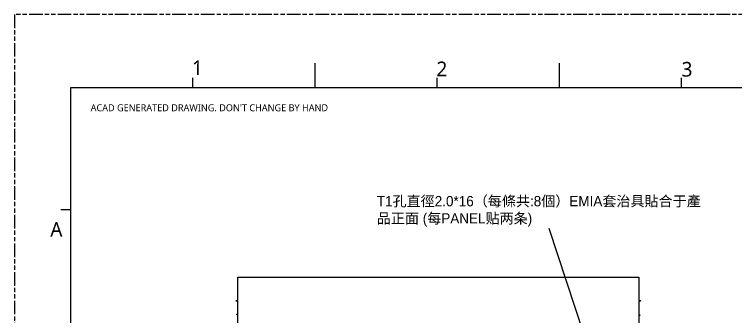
# Model space of a CAD drawing. Extents: x 2541 to 3941, y 2348 to 3338.
# Drawn here: x 2541 to 3045, y 3127 to 3338 of the extents above; entities that cross this region are included whole.
import ezdxf

# ---------------------------------------------------------------- set-up
doc = ezdxf.new("R2010")
doc.units = 0
doc.linetypes.add('PHANTOM', pattern=[29.5, 9.5, -1.5, 3, -1.5, 3, -1.5, 9.5])
doc.layers.get('0').update_dxf_attribs({"lineweight": 0})
doc.layers.add('DIM', color=100, linetype='Continuous', lineweight=15)
doc.layers.add('備註', color=1, linetype='Continuous', lineweight=0)
for name, color, linetype in [('OUTLINE', 1, 'Continuous'), ('t_layer0', 1, 'Continuous'), ('鵬鼎', 5, 'Continuous')]:
    doc.layers.add(name, color=color, linetype=linetype)
doc.styles.get("Standard").update_dxf_attribs({"font": 'simplex.shx', "height": 2.7})

msp = doc.modelspace()

# ---------------------------------------------------------------- linework, layer by layer
at = {"lineweight": 0}
for p, q in [((2751.33073, 3286.45212), (2751.33073, 3303.51774)), ((2921.98693, 3286.45212), (2921.98693, 3303.51774)), ((2666.00263, 3286.45212), (2666.00263, 3293.27837)), ((2836.65883, 3286.45212), (2836.65883, 3293.27837)), ((3007.31503, 3286.45212), (3007.31503, 3293.27837)), ((3898.1404, 3286.45212), (2580.67453, 3286.45212)), ((2580.67453, 3286.45212), (2580.67453, 2375.14801)), ((2580.67453, 3201.12402), (2573.84828, 3201.12402))]:
    msp.add_line(p, q, dxfattribs=at)
at = {"linetype": 'Continuous'}
msp.add_lwpolyline([(2696.51672, 2697.3146, -1), (2696.51672, 2697.7146), (2697.51672, 2697.7146), (2697.51672, 2720.0146), (2697.51672, 2912.3146), (2696.51672, 2912.3146, -1), (2696.51672, 2912.7146), (2697.51672, 2912.7146), (2697.51672, 3115.0146), (2697.51672, 3137.3146), (2696.51672, 3137.3146, -1), (2696.51672, 3137.7146), (2697.51672, 3137.7146), (2697.51672, 3154.0146), (2710.51672, 3154.0146), (2964.51672, 3154.0146), (2977.51672, 3154.0146), (2977.51672, 3137.7146), (2978.51672, 3137.7146, -1), (2978.51672, 3137.3146), (2977.51672, 3137.3146), (2977.51672, 3115.0146)], format="xyb", dxfattribs=at)
for points in [[(2696.76672, 3128.0146, -0.414222), (2697.01672, 3128.2646, -0.414222), (2697.26672, 3128.0146, -0.414222), (2697.01672, 3127.7646, -0.414222)], [(2977.76672, 3127.5146, -0.414222), (2978.01672, 3127.7646, -0.414222), (2978.26672, 3127.5146, -0.414222), (2978.01672, 3127.2646, -0.414222)]]:
    msp.add_lwpolyline(points, format="xyb", close=True, dxfattribs=at)
at = {"layer": 't_layer0', "linetype": 'Continuous'}
msp.add_line((2947.59952, 3088.51832), (2914.9042, 3188.10603), dxfattribs=at)
at = {"layer": '備註', "color": 2, "linetype": 'PHANTOM', "lineweight": 0}
for p, q in [((3941.15578, 3337.66953), (2541.41878, 3337.66953)), ((2541.41878, 3337.66953), (2541.41878, 2347.84302))]:
    msp.add_line(p, q, dxfattribs=at)

# ---------------------------------------------------------------- texts
at = {"layer": 'DIM', "char_height": 10.239372, "width": 6.2340332, "attachment_point": 1}
for s, insert in [('{\\fMicrosoft JhengHei|b0|i0|c136|p0;\\C0;1}', (2665.44332, 3305.54654)), ('{\\fMicrosoft JhengHei|b0|i0|c136|p0;\\C0;2}', (2836.09952, 3304.73527)), ('{\\fMicrosoft JhengHei|b0|i0|c136|p0;\\C0;3}', (3007.30322, 3304.46771))]:
    msp.add_mtext(s, dxfattribs=dict(at, insert=insert))
at = {"layer": 'OUTLINE', "linetype": 'Continuous', "lineweight": 0, "insert": (2594.64746, 3274.89412), "char_height": 4.875, "width": 190.8967279, "attachment_point": 1}
msp.add_mtext("{\\fMicrosoft JhengHei|b0|i0|c136|p0;\\C3;ACAD GENERATED DRAWING. DON'T CHANGE BY HAND}", dxfattribs=at)
at = {"layer": 't_layer0', "insert": (2794.4846, 3210.83463), "char_height": 7.2, "width": 226.0028897, "attachment_point": 1}
msp.add_mtext('{\\fPMingLiU|b0|i0|c136|p18;T1孔直徑2.0*16（每條共:8個）EMIA套治具貼合于產品正面 (每PANEL贴两条)}', dxfattribs=at)
at = {"layer": '鵬鼎', "insert": (2566.46273, 3192.67558), "char_height": 10.239372, "width": 19.313943, "attachment_point": 1}
msp.add_mtext('{\\fMicrosoft JhengHei|b0|i0|c136|p0;\\C0;A}', dxfattribs=at)

doc.saveas('drawing.dxf')
